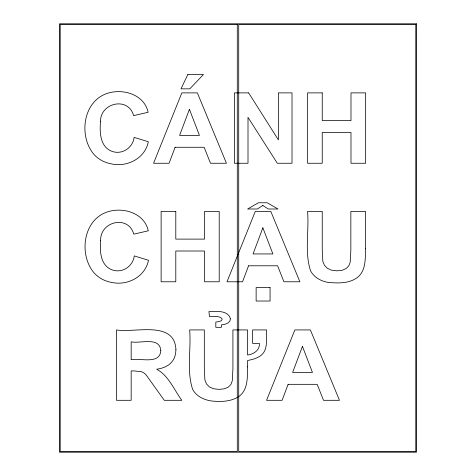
<?xml version="1.0" encoding="UTF-8"?>
<svg xmlns="http://www.w3.org/2000/svg" width="476" height="476" viewBox="0 0 476 476"><rect width="100%" height="100%" fill="white"/><g stroke="black" fill="none" stroke-linecap="round" stroke-linejoin="round"><path stroke-width="0.71" d="M247.585 366.895C247.395 377.373 248.169 390.689 237.982 397.079C230.039 401.803 220.436 401.899 211.499 400.982C203.936 399.917 196.314 396.312 192.607 389.314C186.449 370.31 191.304 349.515 189.65 329.928L204.317 329.928L204.317 368.049L204.864 379.806L206.513 383.989L209.422 386.97L213.599 388.761L219.037 389.362L224.25 388.827L228.194 387.226L230.866 384.554L232.27 380.818L232.913 368.864L232.913 329.928L247.585 329.928L247.585 355.036C253.625 354.305 259.944 350.229 259.378 343.422L252.637 343.422L252.637 329.928L266.566 329.928C266.155 337.264 267.786 345.362 263.996 352.073C260.414 357.66 253.66 359.285 247.585 360.51L247.585 366.895M365.508 248.371C365.312 258.736 366.115 271.867 356.197 278.341C347.926 283.648 337.657 283.256 328.262 282.399C321.026 281.286 314.065 277.395 310.536 270.796C304.384 251.786 309.221 230.991 307.573 211.404L322.246 211.404L322.246 249.519L322.787 261.282L324.382 265.18L327.274 268.22L331.469 270.184L336.96 270.838L342.44 270.219L346.379 268.363L348.92 265.608L350.193 262.288L350.842 250.34L350.842 211.404L365.508 211.404L365.508 248.371M100.484 121.785C99.645 132.048 99.972 145.9 110.825 150.892C121.088 155.497 132.75 148.452 134.119 137.38L148.339 141.747C145.073 158.437 127.128 167.481 111.247 163.857A30.708 30.708 0 0 1 94.373 154.879C78.909 137.487 82.259 103.506 105.261 94.111C121.249 87.679 144.044 93.683 148.143 112.276L133.625 115.632C128.318 96.164 100.014 102.768 100.484 121.785M100.632 240.309C99.793 250.578 100.121 264.424 110.973 269.422C121.237 274.027 132.899 266.976 134.268 255.904L148.488 260.277C145.222 276.961 127.276 286.011 111.396 282.381A30.708 30.708 0 0 1 94.522 273.402C79.058 256.011 82.407 222.03 105.41 212.635C121.398 206.203 144.192 212.207 148.292 230.8L133.774 234.162C128.466 214.688 100.162 221.292 100.632 240.309M175.924 349.658L175.62 353.448L174.722 356.893A17.249 17.249 0 0 1 168.415 365.08L165.118 366.948L161.227 368.335L156.741 369.245C168.849 375.891 173.972 389.725 181.82 400.304L164.274 400.304L145.936 374.648L143.794 372.845L141.527 371.72L134.143 370.929L131.168 370.929L131.168 400.304L116.501 400.304L116.501 329.928C134.036 333.277 174.621 319.723 175.924 349.658M160.805 350.574C159.978 364.985 139.908 357.726 131.168 359.695L131.168 341.833C140.051 343.868 159.698 336.252 160.805 350.574M230.384 318.843L229.896 321.092L228.23 322.859L225.386 324.144L221.37 324.935L221.37 327.339L215.818 327.339L215.818 322.056L219.436 321.532L221.417 320.663L222.108 319.319L221.786 318.301C218.389 315.558 213.522 316.54 209.47 316.534L208.928 311.637C215.878 311.304 228.301 309.995 230.384 318.843M175.103 147.268L169.105 163.256L153.546 163.256L181.844 92.879L197.356 92.879L226.445 163.256L210.487 163.256L204.144 147.268L175.103 147.268M189.424 109.296L179.613 135.41L199.438 135.41L189.424 109.296M248.549 265.792L242.552 281.78L226.992 281.78L255.291 211.404L270.802 211.404L299.892 281.78L283.934 281.78L277.591 265.792L248.549 265.792M262.871 227.825L253.059 253.94L272.885 253.94L262.871 227.825M288.123 384.322L282.125 400.304L266.566 400.304L294.864 329.928L310.376 329.928L339.465 400.304L323.507 400.304L317.165 384.322L288.123 384.322M302.444 346.349L292.633 372.464L312.458 372.464L302.444 346.349M187.841 74.494L180.999 88.845L189.823 88.845L203.454 74.494L187.841 74.494M262.823 205.453L257.373 209.006L247.609 209.006L258.414 202.764L267.232 202.764L278.038 209.006L268.274 209.006L262.823 205.453M416.5 23.8L59.5 23.8L59.5 452.2L416.5 452.2L416.5 23.8M237.286 24.514L60.214 24.514L60.214 451.486L237.286 451.486L237.286 24.514M415.786 24.514L238.714 24.514L238.714 451.486L415.786 451.486L415.786 24.514M248.65 92.879L234.376 92.879L234.376 163.256L248.002 163.256L248.002 117.364L277.294 163.256L292.014 163.256L292.014 92.879L278.383 92.879L278.383 139.879L248.65 92.879M322.246 92.879L307.573 92.879L307.573 163.256L322.246 163.256L322.246 132.483L350.99 132.483L350.99 163.256L365.657 163.256L365.657 92.879L350.99 92.879L350.99 120.577L322.246 120.577L322.246 92.879M175.799 211.404L161.126 211.404L161.126 281.78L175.799 281.78L175.799 251.007L204.543 251.007L204.543 281.78L219.21 281.78L219.21 211.404L204.543 211.404L204.543 239.107L175.799 239.107L175.799 211.404M270.059 287.54L256.13 287.54L256.13 301.028L270.059 301.028L270.059 287.54"/></g></svg>
